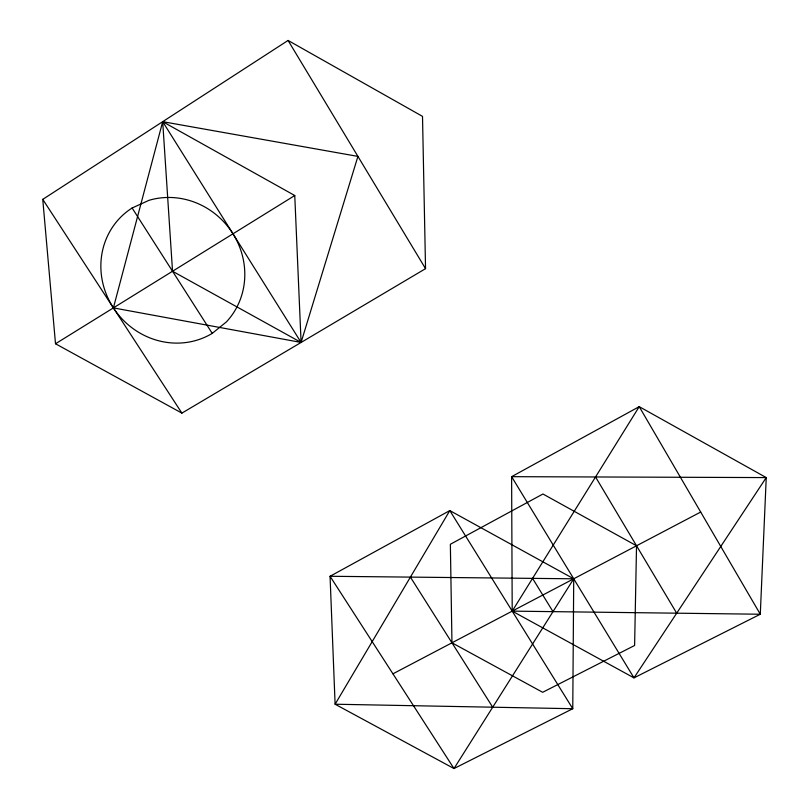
<?xml version="1.0" encoding="UTF-8"?>
<svg xmlns="http://www.w3.org/2000/svg" width="809" height="809" viewBox="0 0 809 809"><rect width="100%" height="100%" fill="white"/><g stroke="black" fill="none" stroke-linecap="round" stroke-linejoin="round"><path stroke-width="1.21" d="M162.69 121.674L113.402 307.895L301.09 342.44L357.922 156.4L162.69 121.674L172.539 271.248L301.09 342.44L294.759 195.525L162.69 121.674L301.09 342.44M212.241 333.379L226.389 321.911A74.458 70.282 50.9 0 0 232.719 233.376A74.458 70.282 50.9 0 0 149.058 200.298L132.12 207.994A74.458 70.282 50.9 0 0 113.038 307.339A74.458 70.282 50.9 0 0 212.241 333.379L132.12 207.994M42.756 199.368L288.075 40.45L422.51 116.375L425.544 268.659L181.894 413.116L55.508 343.764L42.756 199.368L181.894 413.116M55.508 343.764L294.759 195.525M392.941 673.826L700.695 512.046M410.406 577.11L492.701 707.208M532.555 578.374L553.002 611.644M288.075 40.45L425.544 268.659M595.545 476.976L676.698 613.192M573.723 578.799L572.762 708.714L454.001 768.55L335.108 704.224L330.062 576.281L449.814 510.58L573.723 578.799L454.001 768.55L330.062 576.281L573.723 578.799M636.531 545.772L634.61 645.481L542.667 692.292L451.958 642.801L450.36 544.265L542.95 494.006L636.531 545.772M766.244 477.583L760.288 614.233L633.983 677.871L512.208 611.129L511.612 476.673L639.221 406.654L766.244 477.583L633.983 677.871L511.612 476.673L766.244 477.583M449.814 510.58L335.108 704.224L572.762 708.714L449.814 510.58M639.221 406.654L512.208 611.129L760.288 614.233L639.221 406.654"/></g></svg>
